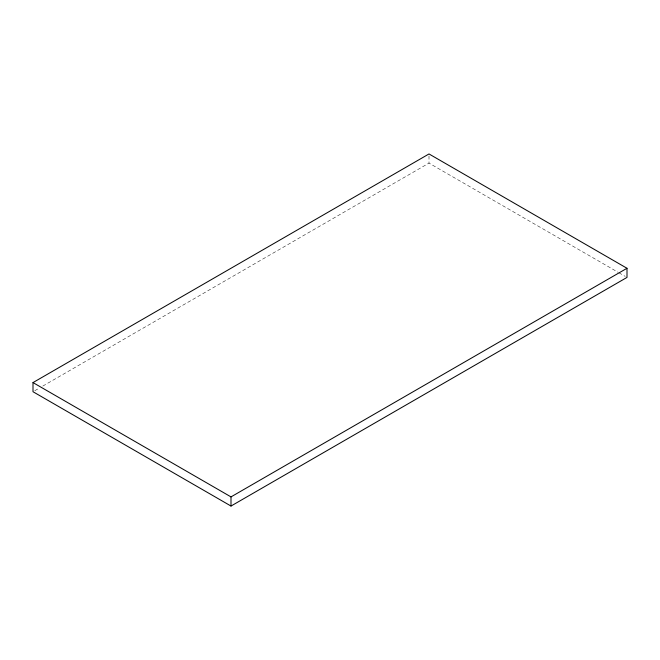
<?xml version="1.0" encoding="UTF-8"?>
<svg xmlns="http://www.w3.org/2000/svg" width="660" height="660" viewBox="0 0 660 660"><rect width="100%" height="100%" fill="white"/><g stroke="black" fill="none" stroke-linecap="round" stroke-linejoin="round"><path stroke-width="0.49" stroke-dasharray="3.3 2.47" d="M34.782 390.703L39.245 388.121M42.809 386.067L429 163.102L618.082 272.266M618.973 272.778L625.218 276.383M429 155.991L429 163.102"/><path stroke-width="0.99" d="M33 382.585L429 153.953L627 268.274L627 277.414L231 506.047L33 391.726L33 382.585L231 496.897L627 268.274M231 496.897L231 506.047"/></g></svg>
